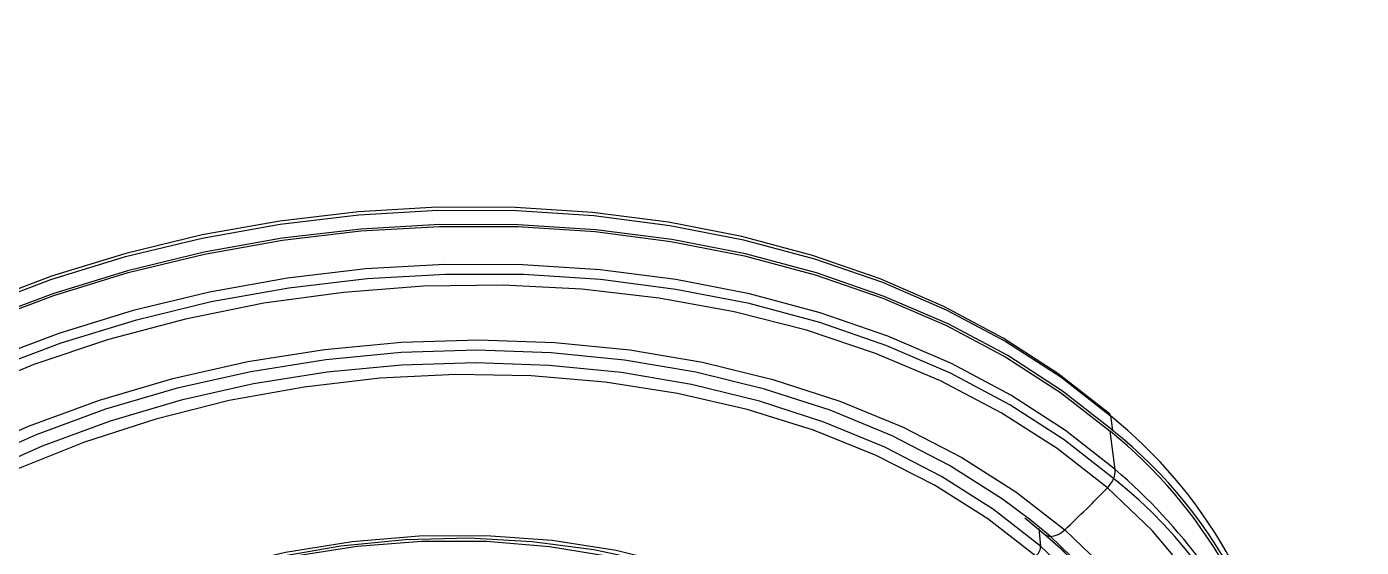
# Model space of a CAD drawing. Extents: x 525 to 613, y 487 to 635.
# Drawn here: x 582.59 to 585.268, y 578.035 to 579.08 of the extents above; entities that cross this region are included whole.
import ezdxf

# ---------------------------------------------------------------- set-up
doc = ezdxf.new("R2010")
doc.units = 0
doc.header["$MEASUREMENT"] = 0
doc.layers.add('1', color=4, linetype='Continuous')
doc.layers.add('STD TEST', color=3, linetype='Continuous')

# ---------------------------------------------------------------- blocks, each defined once
blk = doc.blocks.new('2023 VANGUARD')
at = {"layer": '1', "color": 3, "linetype": 'Continuous', "lineweight": 25}
for p, q in [((15.8051, -14.3924), (15.8089, -14.4208)), ((15.8145, -14.4998), (15.8045, -14.4234)), ((15.6336, -14.5974), (15.6736, -14.6302)), ((15.6842, -14.6342), (15.6432, -14.6004)), ((15.6611, -14.6188), (15.6649, -14.6538))]:
    blk.add_line(p, q, dxfattribs=at)
at = {"layer": '1', "color": 3, "linetype": 'Continuous', "lineweight": 25, "flags": 128}
for points in [[(13.5339, -14.1733), (13.6787, -14.1187), (13.8285, -14.0726), (13.9823, -14.0355), (14.1388, -14.0074), (14.2969, -13.9888), (14.4554, -13.9797), (14.613, -13.9802), (14.7686, -13.9903), (14.921, -14.0099), (15.0689, -14.0389), (15.2114, -14.077), (15.3473, -14.124), (15.4756, -14.1795), (15.5952, -14.243), (15.7053, -14.3142), (15.8051, -14.3924)], [(15.7992, -14.385), (15.6997, -14.3071), (15.5899, -14.2361), (15.4707, -14.1728), (15.3428, -14.1175), (15.2074, -14.0707), (15.0653, -14.0326), (14.9178, -14.0038), (14.7659, -13.9842), (14.6108, -13.9742), (14.4537, -13.9737), (14.2957, -13.9827), (14.1381, -14.0013), (13.9821, -14.0292), (13.8288, -14.0663), (13.6795, -14.1122), (13.5351, -14.1666)], [(15.8089, -14.4208), (15.7091, -14.3426), (15.5989, -14.2715), (15.4793, -14.2079), (15.351, -14.1525), (15.2152, -14.1055), (15.0727, -14.0673), (14.9247, -14.0384), (14.7723, -14.0188), (14.6167, -14.0087), (14.4591, -14.0082), (14.3007, -14.0173), (14.1426, -14.0359), (13.986, -14.0639), (13.8323, -14.1011), (13.6824, -14.1472), (13.5376, -14.2018)], [(13.5401, -14.205), (13.6844, -14.1505), (13.8338, -14.1046), (13.9871, -14.0675), (14.1432, -14.0396), (14.3008, -14.021), (14.4588, -14.0119), (14.6159, -14.0124), (14.7711, -14.0225), (14.923, -14.0421), (15.0705, -14.0709), (15.2126, -14.109), (15.348, -14.1558), (15.4759, -14.2111), (15.5952, -14.2745), (15.705, -14.3454), (15.8045, -14.4234)], [(15.8145, -14.4998), (15.7151, -14.4218), (15.6052, -14.3509), (15.486, -14.2875), (15.3581, -14.2322), (15.2226, -14.1854), (15.0806, -14.1474), (14.933, -14.1185), (14.7811, -14.0989), (14.626, -14.0889), (14.4688, -14.0884), (14.3108, -14.0974), (14.1532, -14.116), (13.9972, -14.1439), (13.8438, -14.181), (13.6945, -14.2269), (13.5501, -14.2814)], [(15.8115, -14.5183), (15.7123, -14.4406), (15.6029, -14.37), (15.484, -14.3068), (15.3566, -14.2517), (15.2216, -14.205), (15.0801, -14.1671), (14.9331, -14.1384), (14.7817, -14.1189), (14.6271, -14.1088), (14.4705, -14.1084), (14.3131, -14.1174), (14.156, -14.1359), (14.0005, -14.1637), (13.8477, -14.2007), (13.6988, -14.2464), (13.555, -14.3007)], [(15.7991, -14.5368), (15.698, -14.4577), (15.5861, -14.386), (15.4643, -14.3223), (15.3337, -14.267), (15.1952, -14.2205), (15.05, -14.1834), (14.8993, -14.1558), (14.7443, -14.138), (14.5862, -14.1301), (14.4263, -14.1323), (14.2659, -14.1444), (14.1063, -14.1664), (13.9487, -14.1981), (13.7944, -14.2392), (13.6447, -14.2895), (13.5008, -14.3485)], [(13.4978, -14.4734), (13.6337, -14.4128), (13.7759, -14.3607), (13.9231, -14.3174), (14.0741, -14.2835), (14.2276, -14.2591), (14.3823, -14.2444), (14.5368, -14.2397), (14.6899, -14.2448), (14.8403, -14.2599), (14.9866, -14.2847), (15.1276, -14.3191), (15.2621, -14.3627), (15.389, -14.4152), (15.5071, -14.4762), (15.6155, -14.545), (15.7133, -14.6212)], [(15.6432, -14.6004), (15.5885, -14.5597), (15.4824, -14.4923), (15.3667, -14.4326), (15.2426, -14.3812), (15.1109, -14.3385), (14.9729, -14.3049), (14.8297, -14.2806), (14.6826, -14.2659), (14.5327, -14.2608), (14.3815, -14.2654), (14.2301, -14.2798), (14.0799, -14.3037), (13.9321, -14.3369), (13.788, -14.3792), (13.6488, -14.4302), (13.5158, -14.4895), (13.39, -14.5566), (13.2725, -14.6309), (13.1644, -14.7117), (13.0665, -14.7984), (12.9797, -14.8902), (12.9492, -14.9271)], [(15.6649, -14.6538), (15.5707, -14.5804), (15.4662, -14.514), (15.3524, -14.4553), (15.2301, -14.4047), (15.1005, -14.3627), (14.9646, -14.3295), (14.8236, -14.3056), (14.6787, -14.2911), (14.5312, -14.2861), (14.3823, -14.2907), (14.2332, -14.3048), (14.0853, -14.3283), (13.9398, -14.361), (13.7979, -14.4027), (13.6609, -14.453), (13.5299, -14.5113)], [(15.6554, -14.6737), (15.559, -14.5989), (15.4519, -14.5314), (15.3349, -14.4721), (15.2092, -14.4213), (15.0758, -14.3796), (14.9361, -14.3473), (14.7912, -14.3247), (14.6425, -14.3121), (14.4914, -14.3095), (14.3391, -14.317), (14.1871, -14.3345), (14.0367, -14.3618), (13.8893, -14.3988), (13.7463, -14.445), (13.6089, -14.5)], [(15.966, -14.7144), (15.8887, -14.6226), (15.7991, -14.5368)], [(15.7133, -14.6212), (15.7996, -14.7041)], [(15.7686, -14.7153), (15.6842, -14.6342)], [(13.6664, -14.8519), (13.7739, -14.7955), (13.8885, -14.7468), (14.0088, -14.7066), (14.1333, -14.6752), (14.2607, -14.6531), (14.3894, -14.6405), (14.5179, -14.6375), (14.6448, -14.6443), (14.7685, -14.6606), (14.8875, -14.6864), (15.0006, -14.7212), (15.1063, -14.7648), (15.2034, -14.8166), (15.2908, -14.8759), (15.3675, -14.9422), (15.4325, -15.0145), (15.4851, -15.0922), (15.5247, -15.1742), (15.5508, -15.2595), (15.5569, -15.2913)], [(13.6876, -14.8321), (13.7713, -14.7896), (13.8917, -14.739), (14.0182, -14.6977), (14.1492, -14.666), (14.2831, -14.6444), (14.418, -14.6332), (14.5525, -14.6324), (14.6847, -14.6422), (14.813, -14.6623), (14.9358, -14.6926), (15.0516, -14.7326), (15.1588, -14.7819), (15.2045, -14.8072)], [(15.5289, -15.4085), (15.5293, -15.4033), (15.5277, -15.3136), (15.5116, -15.2257), (15.4812, -15.1405), (15.4369, -15.0592), (15.3791, -14.9828), (15.3087, -14.9123), (15.2265, -14.8485), (15.1336, -14.7922), (15.0311, -14.7442), (14.9203, -14.705), (14.8027, -14.6752), (14.6796, -14.655), (14.5526, -14.6449), (14.4234, -14.6449), (14.2936, -14.6549), (14.1647, -14.675), (14.0385, -14.7047), (13.9164, -14.7438), (13.8001, -14.7918), (13.691, -14.848)], [(15.5906, -16.0517), (15.6466, -16.0003), (15.7321, -15.9099), (15.8059, -15.8152), (15.8674, -15.717), (15.9161, -15.6162), (15.9517, -15.5136), (15.9737, -15.4101), (15.982, -15.3066), (15.9765, -15.204), (15.9572, -15.103), (15.9245, -15.0047), (15.8784, -14.9099), (15.8194, -14.8192), (15.7481, -14.7336), (15.6649, -14.6538)]]:
    blk.add_lwpolyline(points, dxfattribs=at)
at = {"layer": '1', "color": 3, "linetype": 'Continuous', "lineweight": 25}
for centre, radius, start, end in [((15.7968, -14.393), 0.00835, 4.2801, 73.3665), ((15.1999, -15.144), 0.965, 8.4126, 51.1568), ((15.201, -15.1727), 0.9621, 8.4126, 51.1568), ((15.2142, -15.1641), 0.9519, 2.0274, 51.3377), ((15.778, -14.5033), 0.0367, 335.7412, 5.3825), ((15.0796, -15.3596), 1.1311, 36.1712, 49.4788), ((13.9975, -12.7904), 2.5091, 313.1432, 315.8926), ((15.7561, -14.4947), 0.0602, 315.6332, 336.885), ((15.2418, -15.2423), 0.9212, 345.4794, 51.8025), ((15.6828, -14.5921), 0.0422, 271.8535, 316.2965), ((15.6846, -14.6169), 0.0173, 230.3038, 268.4002), ((15.1218, -15.2894), 0.8591, 7.3262, 48.0898)]:
    blk.add_arc(centre, radius, start, end, dxfattribs=at)
for points, knots in [([(17.2542, -11.5484), (16.9285, -11.6869), (16.2853, -11.9745), (15.3496, -12.4384), (14.5995, -12.8543), (14.0953, -13.163), (13.8489, -13.3219), (13.7099, -13.414), (13.6064, -13.4836), (13.5039, -13.5539), (13.4133, -13.6169), (13.3571, -13.6566), (13.3346, -13.6725)], [0, 0, 0, 0, 0.125, 0.25, 0.375, 0.4375, 0.46875, 0.484375, 0.5, 0.515625, 0.53125, 0.5416982, 0.5416982, 0.5416982, 0.5416982]), ([(18.0731, -14.2248), (18.0717, -14.2358), (18.0688, -14.2578), (18.0641, -14.2907), (18.0589, -14.3235), (18.0534, -14.3562), (18.0474, -14.3887), (18.0411, -14.4211), (18.0344, -14.4534), (18.0274, -14.4855), (18.0199, -14.5176), (18.012, -14.5495), (18.0038, -14.5813), (17.9952, -14.613), (17.9862, -14.6445), (17.9768, -14.6759), (17.967, -14.7072), (17.9569, -14.7384), (17.9463, -14.7694), (17.9221, -14.8381), (17.8808, -14.9433), (17.8154, -15.0848), (17.7409, -15.2236), (17.6263, -15.4082), (17.4582, -15.6291), (17.2508, -15.8364), (17.0642, -15.9881), (16.9112, -16.0962), (16.7479, -16.1961), (16.5561, -16.2972), (16.3331, -16.3952), (16.076, -16.4851), (15.7678, -16.5681), (15.401, -16.6351), (14.9898, -16.6742), (14.5709, -16.684), (14.2294, -16.6717), (13.9533, -16.6514), (13.7858, -16.6354), (13.6519, -16.6206), (13.5528, -16.6087), (13.4518, -16.5957), (13.3841, -16.5863), (13.3499, -16.5815)], [0, 0, 0, 0, 0.007152, 0.014277, 0.021376, 0.028448, 0.035495, 0.042518, 0.049515, 0.056489, 0.06344, 0.070368, 0.077274, 0.084158, 0.091021, 0.097864, 0.104687, 0.11149, 0.118275, 0.125042, 0.156607, 0.187561, 0.219175, 0.250063, 0.31393, 0.375018, 0.406447, 0.437518, 0.468819, 0.500028, 0.541236, 0.582742, 0.624999, 0.685774, 0.749971, 0.81025, 0.874963, 0.905649, 0.937484, 0.952618, 0.96808, 0.983873, 1, 1, 1, 1]), ([(13.1799, -17.2191), (13.1992, -17.2203), (13.2378, -17.2226), (13.2955, -17.2257), (13.3529, -17.2285), (13.4099, -17.231), (13.4665, -17.2331), (13.5227, -17.2349), (13.5785, -17.2364), (13.6928, -17.2387), (13.864, -17.2397), (14.1751, -17.2338), (14.5605, -17.2108), (15.0293, -17.1548), (15.4876, -17.0689), (15.866, -16.9689), (16.1563, -16.8725), (16.4428, -16.7632), (16.7847, -16.6048), (17.1597, -16.3809), (17.4371, -16.171), (17.6355, -15.991), (17.7721, -15.8511), (17.8975, -15.7061), (18.0097, -15.559), (18.1103, -15.409), (18.1998, -15.2564), (18.2799, -15.0987), (18.3352, -14.971), (18.372, -14.8754), (18.3943, -14.8133), (18.4153, -14.7507), (18.4348, -14.6874), (18.453, -14.6235), (18.4697, -14.5591), (18.4851, -14.4941), (18.499, -14.4286), (18.5116, -14.3625), (18.5187, -14.3182), (18.5223, -14.296)], [0, 0, 0, 0, 0.008041, 0.01602, 0.023935, 0.031787, 0.039574, 0.047295, 0.05495, 0.062539, 0.094215, 0.125037, 0.189204, 0.250029, 0.314032, 0.37501, 0.406426, 0.437522, 0.499977, 0.562438, 0.624916, 0.655923, 0.687415, 0.718446, 0.749938, 0.780331, 0.811271, 0.842801, 0.874958, 0.887043, 0.899216, 0.911481, 0.923837, 0.936288, 0.948834, 0.961477, 0.974218, 0.987059, 1, 1, 1, 1]), ([(15.6736, -14.6302), (15.6878, -14.6429), (15.7293, -14.6798), (15.7895, -14.7452), (15.8375, -14.8051), (15.8577, -14.8401), (15.8614, -14.8463)], [0, 0, 0, 0, 0.190025, 0.554894, 0.920264, 1, 1, 1, 1])]:
    blk.add_open_spline(points, degree=3, knots=knots, dxfattribs=at)
blk.add_open_spline([(15.6554, -14.6737), (15.6569, -14.6723), (15.6598, -14.6694), (15.663, -14.664), (15.665, -14.6586), (15.665, -14.6554), (15.6649, -14.6538)], degree=3, dxfattribs=at)
blk = doc.blocks.new('2026 Vanguard')
at = {"layer": 'STD TEST', "color": 1}
blk.add_blockref('2023 VANGUARD', (44.1613, 88.209), dxfattribs=at)

msp = doc.modelspace()

# ---------------------------------------------------------------- block references
at = {"layer": '1'}
msp.add_blockref('2026 Vanguard', (524.7985, 504.4821), dxfattribs=at)

doc.saveas('drawing.dxf')
